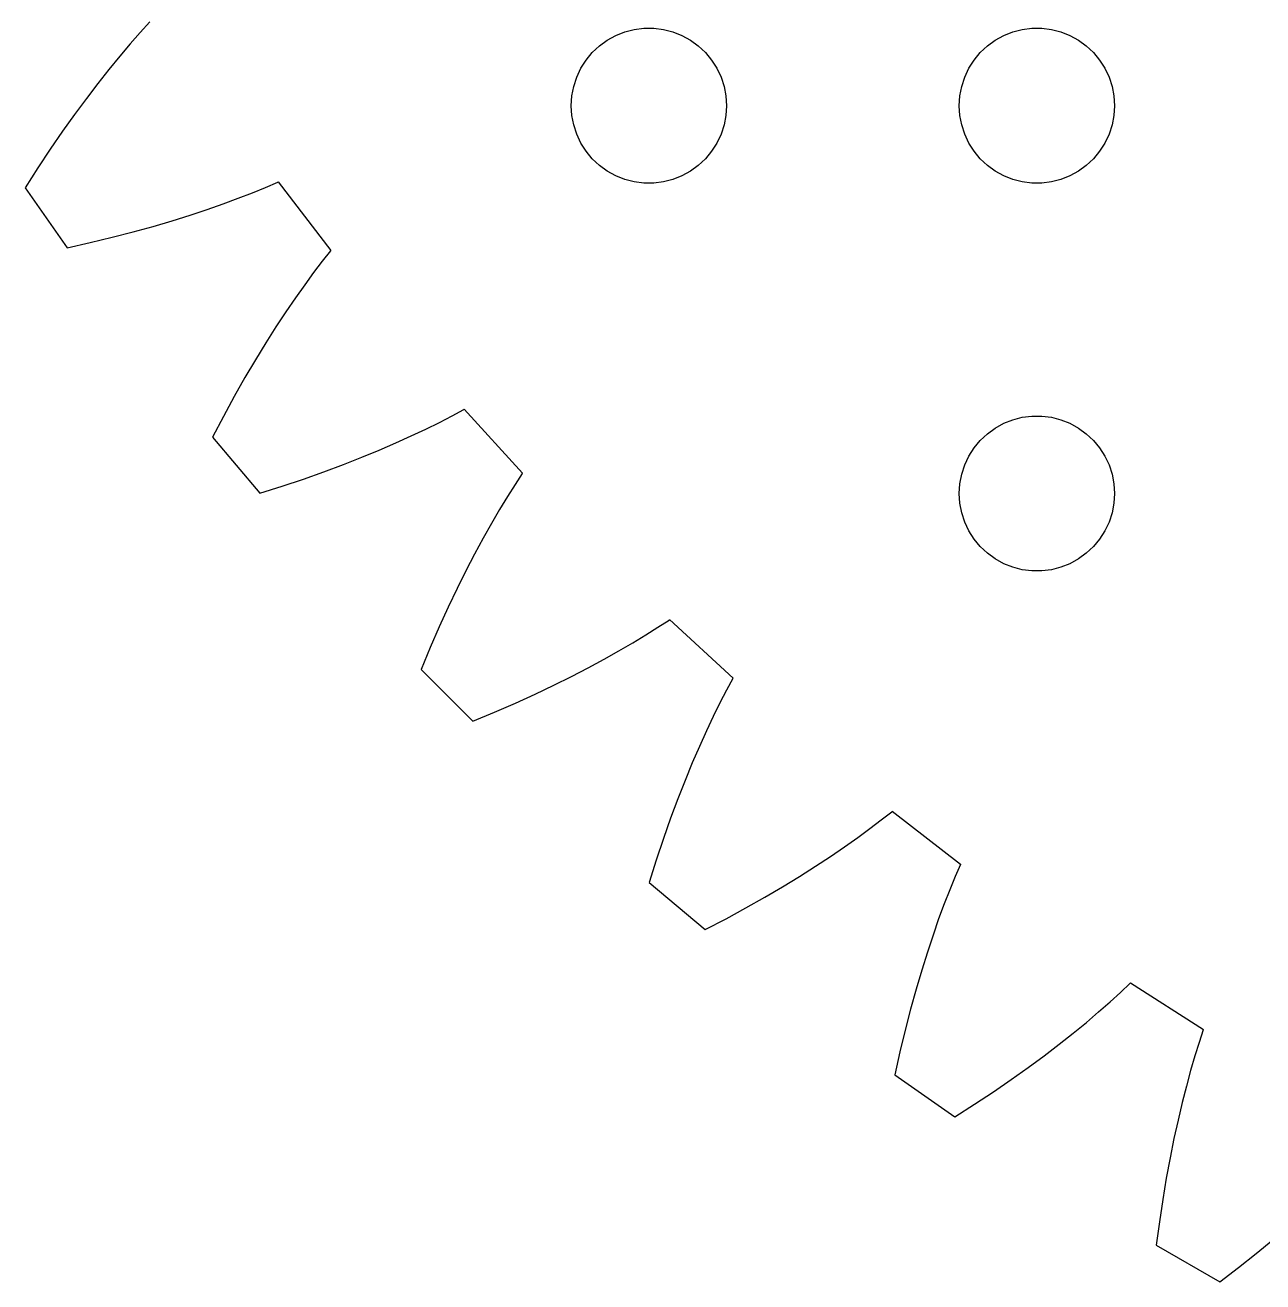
# Model space of a CAD drawing. Header units: metres. Extents: x -69 to 69, y 41 to 179.
# Drawn here: x -57.06 to -33.13, y 49.75 to 74.06 of the extents above; entities that cross this region are included whole.
import ezdxf

# ---------------------------------------------------------------- set-up
doc = ezdxf.new("R2010")
doc.units = ezdxf.units.M

msp = doc.modelspace()

# ---------------------------------------------------------------- linework, layer by layer
for p, q in [((-54.8331, 73.9147), (-55.0264, 73.6942)), ((-54.6482, 74.1186), (-54.8331, 73.9147)), ((-45.6387, 73.8572), (-45.4635, 73.9266)), ((-45.4635, 73.9266), (-45.2811, 73.9734)), ((-45.2811, 73.9734), (-45.0942, 73.997)), ((-45.0942, 73.997), (-44.9058, 73.997)), ((-44.9058, 73.997), (-44.7189, 73.9734)), ((-44.7189, 73.9734), (-44.5365, 73.9266)), ((-44.5365, 73.9266), (-44.3613, 73.8572)), ((-38.1387, 73.8572), (-37.9635, 73.9266)), ((-37.9635, 73.9266), (-37.7811, 73.9734)), ((-37.7811, 73.9734), (-37.5942, 73.997)), ((-37.5942, 73.997), (-37.4058, 73.997)), ((-37.4058, 73.997), (-37.2189, 73.9734)), ((-37.2189, 73.9734), (-37.0365, 73.9266)), ((-37.0365, 73.9266), (-36.8613, 73.8572)), ((-55.0264, 73.6942), (-55.2276, 73.4569)), ((-46.0934, 73.5268), (-45.9561, 73.6558)), ((-45.9561, 73.6558), (-45.8037, 73.7665)), ((-45.8037, 73.7665), (-45.6387, 73.8572)), ((-44.3613, 73.8572), (-44.1963, 73.7665)), ((-44.1963, 73.7665), (-44.0439, 73.6558)), ((-44.0439, 73.6558), (-43.9065, 73.5268)), ((-38.5934, 73.5268), (-38.4561, 73.6558)), ((-38.4561, 73.6558), (-38.3037, 73.7665)), ((-38.3037, 73.7665), (-38.1387, 73.8572)), ((-36.8613, 73.8572), (-36.6963, 73.7665)), ((-36.6963, 73.7665), (-36.5439, 73.6558)), ((-36.5439, 73.6558), (-36.4065, 73.5268)), ((-55.2276, 73.4569), (-55.4361, 73.2023)), ((-46.2135, 73.3817), (-46.0934, 73.5268)), ((-43.9065, 73.5268), (-43.7865, 73.3817)), ((-38.7135, 73.3817), (-38.5934, 73.5268)), ((-36.4065, 73.5268), (-36.2865, 73.3817)), ((-55.4361, 73.2023), (-55.6515, 72.9302)), ((-46.3947, 73.0522), (-46.3145, 73.2226)), ((-46.3145, 73.2226), (-46.2135, 73.3817)), ((-43.7865, 73.3817), (-43.6855, 73.2226)), ((-43.6855, 73.2226), (-43.6053, 73.0522)), ((-38.8947, 73.0522), (-38.8145, 73.2226)), ((-38.8145, 73.2226), (-38.7135, 73.3817)), ((-36.2865, 73.3817), (-36.1855, 73.2226)), ((-36.1855, 73.2226), (-36.1053, 73.0522)), ((-55.6515, 72.9302), (-55.8731, 72.6402)), ((-46.4529, 72.873), (-46.3947, 73.0522)), ((-43.6053, 73.0522), (-43.5471, 72.873)), ((-38.9529, 72.873), (-38.8947, 73.0522)), ((-36.1053, 73.0522), (-36.0471, 72.873)), ((-46.5, 72.5), (-46.4882, 72.688)), ((-46.4882, 72.688), (-46.4529, 72.873)), ((-43.5471, 72.873), (-43.5118, 72.688)), ((-43.5118, 72.688), (-43.5, 72.5)), ((-39, 72.5), (-38.9882, 72.688)), ((-38.9882, 72.688), (-38.9529, 72.873)), ((-36.0471, 72.873), (-36.0118, 72.688)), ((-36.0118, 72.688), (-36, 72.5)), ((-55.8731, 72.6402), (-56.1005, 72.3322)), ((-46.4882, 72.312), (-46.5, 72.5)), ((-43.5, 72.5), (-43.5118, 72.312)), ((-38.9882, 72.312), (-39, 72.5)), ((-36, 72.5), (-36.0118, 72.312)), ((-56.1005, 72.3322), (-56.3331, 72.0057)), ((-46.4529, 72.127), (-46.4882, 72.312)), ((-43.5118, 72.312), (-43.5471, 72.127)), ((-38.9529, 72.127), (-38.9882, 72.312)), ((-36.0118, 72.312), (-36.0471, 72.127)), ((-56.3331, 72.0057), (-56.5703, 71.6606)), ((-46.3947, 71.9478), (-46.4529, 72.127)), ((-46.3145, 71.7774), (-46.3947, 71.9478)), ((-43.6053, 71.9478), (-43.6855, 71.7774)), ((-43.5471, 72.127), (-43.6053, 71.9478)), ((-38.8947, 71.9478), (-38.9529, 72.127)), ((-38.8145, 71.7774), (-38.8947, 71.9478)), ((-36.1053, 71.9478), (-36.1855, 71.7774)), ((-36.0471, 72.127), (-36.1053, 71.9478)), ((-46.2135, 71.6183), (-46.3145, 71.7774)), ((-43.6855, 71.7774), (-43.7865, 71.6183)), ((-38.7135, 71.6183), (-38.8145, 71.7774)), ((-36.1855, 71.7774), (-36.2865, 71.6183)), ((-56.5703, 71.6606), (-56.8116, 71.2965)), ((-46.0934, 71.4732), (-46.2135, 71.6183)), ((-45.9561, 71.3442), (-46.0934, 71.4732)), ((-43.9065, 71.4732), (-44.0439, 71.3442)), ((-43.7865, 71.6183), (-43.9065, 71.4732)), ((-38.5934, 71.4732), (-38.7135, 71.6183)), ((-38.4561, 71.3442), (-38.5934, 71.4732)), ((-36.4065, 71.4732), (-36.5439, 71.3442)), ((-36.2865, 71.6183), (-36.4065, 71.4732)), ((-56.8116, 71.2965), (-57.0564, 70.9134)), ((-45.8037, 71.2335), (-45.9561, 71.3442)), ((-45.6387, 71.1428), (-45.8037, 71.2335)), ((-44.1963, 71.2335), (-44.3613, 71.1428)), ((-44.0439, 71.3442), (-44.1963, 71.2335)), ((-38.3037, 71.2335), (-38.4561, 71.3442)), ((-38.1387, 71.1428), (-38.3037, 71.2335)), ((-36.6963, 71.2335), (-36.8613, 71.1428)), ((-36.5439, 71.3442), (-36.6963, 71.2335)), ((-52.4083, 70.9197), (-52.1718, 71.0209)), ((-52.1718, 71.0209), (-52.1625, 71.0278)), ((-52.1625, 71.0278), (-51.1473, 69.6997)), ((-45.4635, 71.0734), (-45.6387, 71.1428)), ((-45.2811, 71.0266), (-45.4635, 71.0734)), ((-45.0942, 71.003), (-45.2811, 71.0266)), ((-44.9058, 71.003), (-45.0942, 71.003)), ((-44.7189, 71.0266), (-44.9058, 71.003)), ((-44.5365, 71.0734), (-44.7189, 71.0266)), ((-44.3613, 71.1428), (-44.5365, 71.0734)), ((-37.9635, 71.0734), (-38.1387, 71.1428)), ((-37.7811, 71.0266), (-37.9635, 71.0734)), ((-37.5942, 71.003), (-37.7811, 71.0266)), ((-37.4058, 71.003), (-37.5942, 71.003)), ((-37.2189, 71.0266), (-37.4058, 71.003)), ((-37.0365, 71.0734), (-37.2189, 71.0266)), ((-36.8613, 71.1428), (-37.0365, 71.0734)), ((-57.0564, 70.9134), (-56.2438, 69.7529)), ((-52.9364, 70.7094), (-52.6631, 70.8156)), ((-52.6631, 70.8156), (-52.4083, 70.9197)), ((-53.8681, 70.3833), (-53.5388, 70.4926)), ((-53.5388, 70.4926), (-53.2282, 70.6015)), ((-53.2282, 70.6015), (-52.9364, 70.7094)), ((-54.5837, 70.166), (-54.2164, 70.2743)), ((-54.2164, 70.2743), (-53.8681, 70.3833)), ((-55.3755, 69.9542), (-54.97, 70.0591)), ((-54.97, 70.0591), (-54.5837, 70.166)), ((-56.2438, 69.7529), (-55.8001, 69.8519)), ((-55.8001, 69.8519), (-55.3755, 69.9542)), ((-51.154, 69.6945), (-51.313, 69.4922)), ((-51.1473, 69.6997), (-51.154, 69.6945)), ((-51.4794, 69.273), (-51.6528, 69.0365)), ((-51.313, 69.4922), (-51.4794, 69.273)), ((-51.6528, 69.0365), (-51.8325, 68.7825)), ((-51.8325, 68.7825), (-52.0181, 68.5108)), ((-52.0181, 68.5108), (-52.2088, 68.2209)), ((-52.2088, 68.2209), (-52.4044, 67.9128)), ((-52.4044, 67.9128), (-52.604, 67.586)), ((-52.604, 67.586), (-52.8073, 67.2405)), ((-52.8073, 67.2405), (-53.0135, 66.876)), ((-53.0135, 66.876), (-53.2222, 66.4924)), ((-48.8028, 66.5007), (-48.576, 66.6222)), ((-48.576, 66.6222), (-48.5674, 66.6299)), ((-48.5674, 66.6299), (-47.4403, 65.3953)), ((-53.2222, 66.4924), (-53.4326, 66.0893)), ((-49.3106, 66.2452), (-49.0476, 66.3748)), ((-49.0476, 66.3748), (-48.8028, 66.5007)), ((-38.3037, 66.2665), (-38.1387, 66.3572)), ((-38.1387, 66.3572), (-37.9635, 66.4266)), ((-37.9635, 66.4266), (-37.7811, 66.4734)), ((-37.7811, 66.4734), (-37.5942, 66.497)), ((-37.5942, 66.497), (-37.4058, 66.497)), ((-37.4058, 66.497), (-37.2189, 66.4734)), ((-37.2189, 66.4734), (-37.0365, 66.4266)), ((-37.0365, 66.4266), (-36.8613, 66.3572)), ((-36.8613, 66.3572), (-36.6963, 66.2665)), ((-49.8918, 65.9768), (-49.5919, 66.1123)), ((-49.5919, 66.1123), (-49.3106, 66.2452)), ((-38.5934, 66.0268), (-38.4561, 66.1558)), ((-38.4561, 66.1558), (-38.3037, 66.2665)), ((-36.6963, 66.2665), (-36.5439, 66.1558)), ((-36.5439, 66.1558), (-36.4065, 66.0268)), ((-53.4326, 66.0893), (-52.522, 65.0041)), ((-50.2103, 65.8392), (-49.8918, 65.9768)), ((-38.8145, 65.7226), (-38.7135, 65.8817)), ((-38.7135, 65.8817), (-38.5934, 66.0268)), ((-36.4065, 66.0268), (-36.2865, 65.8817)), ((-36.2865, 65.8817), (-36.1855, 65.7226)), ((-50.9042, 65.5603), (-50.5478, 65.7001)), ((-50.5478, 65.7001), (-50.2103, 65.8392)), ((-38.8947, 65.5522), (-38.8145, 65.7226)), ((-36.1855, 65.7226), (-36.1053, 65.5522)), ((-51.6745, 65.2803), (-51.2798, 65.4201)), ((-51.2798, 65.4201), (-50.9042, 65.5603)), ((-47.4464, 65.3895), (-47.5872, 65.1741)), ((-47.4403, 65.3953), (-47.4464, 65.3895)), ((-38.9529, 65.373), (-38.8947, 65.5522)), ((-36.1053, 65.5522), (-36.0471, 65.373)), ((-52.522, 65.0041), (-52.0886, 65.1414)), ((-52.0886, 65.1414), (-51.6745, 65.2803)), ((-47.5872, 65.1741), (-47.7339, 64.9412)), ((-39, 65), (-38.9882, 65.188)), ((-38.9882, 65.188), (-38.9529, 65.373)), ((-36.0471, 65.373), (-36.0118, 65.188)), ((-36.0118, 65.188), (-36, 65)), ((-47.7339, 64.9412), (-47.886, 64.6906)), ((-38.9882, 64.812), (-39, 65)), ((-36, 65), (-36.0118, 64.812)), ((-47.886, 64.6906), (-48.0429, 64.4219)), ((-38.9529, 64.627), (-38.9882, 64.812)), ((-36.0118, 64.812), (-36.0471, 64.627)), ((-48.0429, 64.4219), (-48.2041, 64.135)), ((-38.8947, 64.4478), (-38.9529, 64.627)), ((-38.8145, 64.2774), (-38.8947, 64.4478)), ((-36.1053, 64.4478), (-36.1855, 64.2774)), ((-36.0471, 64.627), (-36.1053, 64.4478)), ((-38.7135, 64.1183), (-38.8145, 64.2774)), ((-36.1855, 64.2774), (-36.2865, 64.1183)), ((-48.2041, 64.135), (-48.3689, 63.8296)), ((-38.5934, 63.9732), (-38.7135, 64.1183)), ((-38.4561, 63.8442), (-38.5934, 63.9732)), ((-36.4065, 63.9732), (-36.5439, 63.8442)), ((-36.2865, 64.1183), (-36.4065, 63.9732)), ((-48.3689, 63.8296), (-48.5368, 63.5056)), ((-38.3037, 63.7335), (-38.4561, 63.8442)), ((-38.1387, 63.6428), (-38.3037, 63.7335)), ((-36.6963, 63.7335), (-36.8613, 63.6428)), ((-36.5439, 63.8442), (-36.6963, 63.7335)), ((-48.5368, 63.5056), (-48.7072, 63.1627)), ((-37.9635, 63.5734), (-38.1387, 63.6428)), ((-37.7811, 63.5266), (-37.9635, 63.5734)), ((-37.5942, 63.503), (-37.7811, 63.5266)), ((-37.4058, 63.503), (-37.5942, 63.503)), ((-37.2189, 63.5266), (-37.4058, 63.503)), ((-37.0365, 63.5734), (-37.2189, 63.5266)), ((-36.8613, 63.6428), (-37.0365, 63.5734)), ((-48.7072, 63.1627), (-48.8796, 62.8008)), ((-48.8796, 62.8008), (-49.0533, 62.4197)), ((-44.8259, 62.4128), (-44.6105, 62.5536)), ((-44.6105, 62.5536), (-44.6026, 62.562)), ((-44.6026, 62.562), (-43.3722, 61.4303)), ((-49.0533, 62.4197), (-49.2277, 62.0193)), ((-45.3094, 62.114), (-45.0588, 62.2661)), ((-45.0588, 62.2661), (-44.8259, 62.4128)), ((-49.2277, 62.0193), (-49.4023, 61.5995)), ((-45.5781, 61.9571), (-45.3094, 62.114)), ((-46.1704, 61.6311), (-45.865, 61.7959)), ((-45.865, 61.7959), (-45.5781, 61.9571)), ((-49.4023, 61.5995), (-48.4005, 60.5977)), ((-46.4944, 61.4632), (-46.1704, 61.6311)), ((-47.1992, 61.1204), (-46.8373, 61.2928)), ((-46.8373, 61.2928), (-46.4944, 61.4632)), ((-43.3778, 61.424), (-43.4993, 61.1972)), ((-43.3722, 61.4303), (-43.3778, 61.424)), ((-47.5803, 60.9467), (-47.1992, 61.1204)), ((-43.4993, 61.1972), (-43.6252, 60.9524)), ((-48.4005, 60.5977), (-47.9807, 60.7723)), ((-47.9807, 60.7723), (-47.5803, 60.9467)), ((-43.6252, 60.9524), (-43.7548, 60.6894)), ((-43.7548, 60.6894), (-43.8877, 60.4081)), ((-43.8877, 60.4081), (-44.0232, 60.1082)), ((-44.0232, 60.1082), (-44.1608, 59.7897)), ((-44.1608, 59.7897), (-44.2999, 59.4522)), ((-44.2999, 59.4522), (-44.4397, 59.0958)), ((-44.4397, 59.0958), (-44.5799, 58.7202)), ((-40.5078, 58.687), (-40.3055, 58.846)), ((-40.3055, 58.846), (-40.2984, 58.8551)), ((-40.2984, 58.8551), (-38.974, 57.835)), ((-44.5799, 58.7202), (-44.7197, 58.3255)), ((-40.727, 58.5206), (-40.5078, 58.687)), ((-41.2175, 58.1675), (-40.9635, 58.3472)), ((-40.9635, 58.3472), (-40.727, 58.5206)), ((-44.7197, 58.3255), (-44.8586, 57.9114)), ((-41.4892, 57.9819), (-41.2175, 58.1675)), ((-44.8586, 57.9114), (-44.9959, 57.478)), ((-41.7791, 57.7912), (-41.4892, 57.9819)), ((-42.0872, 57.5956), (-41.7791, 57.7912)), ((-38.9791, 57.8282), (-39.0803, 57.5917)), ((-38.974, 57.835), (-38.9791, 57.8282)), ((-44.9959, 57.478), (-43.9107, 56.5674)), ((-42.7595, 57.1927), (-42.414, 57.396)), ((-42.414, 57.396), (-42.0872, 57.5956)), ((-39.0803, 57.5917), (-39.1844, 57.3369)), ((-43.124, 56.9865), (-42.7595, 57.1927)), ((-39.1844, 57.3369), (-39.2906, 57.0636)), ((-43.5076, 56.7778), (-43.124, 56.9865)), ((-39.2906, 57.0636), (-39.3985, 56.7718)), ((-43.9107, 56.5674), (-43.5076, 56.7778)), ((-39.3985, 56.7718), (-39.5074, 56.4612)), ((-39.5074, 56.4612), (-39.6167, 56.1319)), ((-39.6167, 56.1319), (-39.7257, 55.7836)), ((-39.7257, 55.7836), (-39.834, 55.4163)), ((-39.834, 55.4163), (-39.9409, 55.03)), ((-35.8814, 55.3518), (-35.6938, 55.5278)), ((-35.6938, 55.5278), (-35.6875, 55.5375)), ((-35.6875, 55.5375), (-34.2792, 54.6367)), ((-36.0853, 55.1669), (-35.8814, 55.3518)), ((-39.9409, 55.03), (-40.0458, 54.6245)), ((-36.5431, 54.7724), (-36.3058, 54.9736)), ((-36.3058, 54.9736), (-36.0853, 55.1669)), ((-36.7977, 54.5639), (-36.5431, 54.7724)), ((-40.0458, 54.6245), (-40.1481, 54.1999)), ((-37.0698, 54.3485), (-36.7977, 54.5639)), ((-34.2837, 54.6295), (-34.3639, 54.385)), ((-34.2792, 54.6367), (-34.2837, 54.6295)), ((-40.1481, 54.1999), (-40.2471, 53.7562)), ((-37.3598, 54.1269), (-37.0698, 54.3485)), ((-34.3639, 54.385), (-34.4454, 54.1221)), ((-37.6678, 53.8995), (-37.3598, 54.1269)), ((-34.4454, 54.1221), (-34.5274, 53.8406)), ((-40.2471, 53.7562), (-39.0866, 52.9436)), ((-37.9943, 53.6669), (-37.6678, 53.8995)), ((-34.5274, 53.8406), (-34.6094, 53.5405)), ((-38.3394, 53.4297), (-37.9943, 53.6669)), ((-34.6094, 53.5405), (-34.6908, 53.2217)), ((-38.7035, 53.1884), (-38.3394, 53.4297)), ((-39.0866, 52.9436), (-38.7035, 53.1884)), ((-34.6908, 53.2217), (-34.771, 52.884)), ((-34.771, 52.884), (-34.8493, 52.5276)), ((-34.8493, 52.5276), (-34.9252, 52.1523)), ((-34.9252, 52.1523), (-34.998, 51.7581)), ((-34.998, 51.7581), (-35.0671, 51.345)), ((-35.0671, 51.345), (-35.132, 50.9131)), ((-35.132, 50.9131), (-35.1919, 50.4624)), ((-33.2631, 50.3035), (-32.94, 50.5699)), ((-35.1919, 50.4624), (-33.9651, 49.7541)), ((-33.6047, 50.0314), (-33.2631, 50.3035)), ((-33.9651, 49.7541), (-33.6047, 50.0314))]:
    msp.add_line(p, q)

doc.saveas('drawing.dxf')
